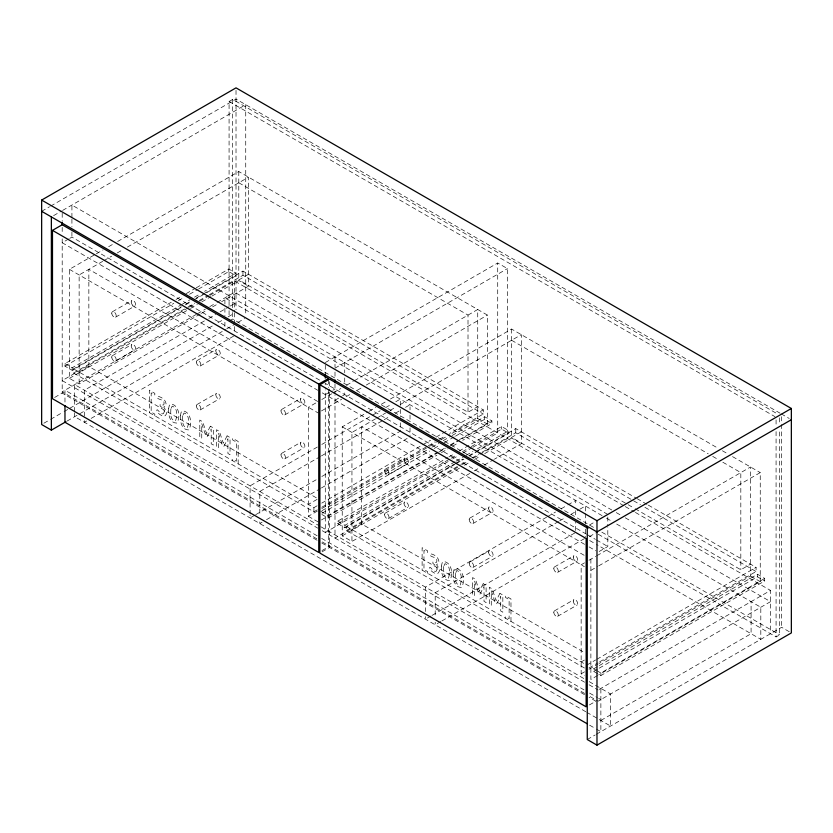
<?xml version="1.0" encoding="UTF-8"?>
<svg xmlns="http://www.w3.org/2000/svg" width="833" height="833" viewBox="0 0 833 833"><rect width="100%" height="100%" fill="white"/><g stroke="black" fill="none" stroke-linecap="round" stroke-linejoin="round"><path stroke-width="0.62" stroke-dasharray="4.17 3.12" d="M229.075 305.524L229.075 101.491L232.688 99.408L777.439 413.918M41.65 211.301L49.511 206.761M50.636 206.115L236.02 99.085L780.084 413.199M53.614 215.612L61.475 211.072M62.6 210.426L245.735 104.698L245.735 315.311M68.681 238.988L62.194 242.726L317.758 390.271M69.753 238.363L71.919 237.113L320.726 380.764M200.274 314.02L79.135 383.961L69.42 378.349L69.42 269.34L95.212 254.44M96.336 253.794L103.063 249.91M108.675 246.672L113.163 244.079M117.651 241.487L238.79 171.546L487.44 315.103L487.44 424.112L460.524 439.657M102.688 261.343L79.135 274.942L79.135 383.961M103.813 260.698L111.664 256.168M117.276 252.93L122.878 249.692M127.366 247.099L248.515 177.158L248.515 286.167L221.588 301.713M112.413 311.74L131.843 300.526M115.558 317.186L134.988 305.961M181.032 307.492L72.19 370.331L64.974 366.166L64.974 363.594L171.567 302.056M176.055 299.464L181.667 296.225M186.155 293.632L195.13 288.447M196.255 287.801L228.794 269.017L236.02 273.182L204.595 291.321M64.974 366.166L173.816 303.327M178.304 300.734L183.916 297.496M189.528 294.257L197.379 289.717M198.504 289.072L228.794 271.579L236.02 275.754L195.62 299.068M64.974 363.594L72.19 367.769L181.032 304.93M182.156 304.284L190.007 299.745M194.495 297.152L200.107 293.914M317.269 509.858L313.906 511.806L73.585 373.059L73.585 368.894L181.261 306.721M185.749 304.128L191.361 300.89M195.849 298.297L202.575 294.413M203.7 293.768L242.955 271.1L483.275 409.846L483.275 414.011L449.633 433.441M185.52 304.899L191.132 301.661M73.585 373.059L186.873 307.648M187.998 307.002L194.724 303.118M199.212 300.526L208.188 295.34M209.312 294.695L242.955 275.265L483.275 414.011M188.425 307.721L62.194 380.587L317.758 528.143M189.549 307.065L195.182 303.816M199.691 301.213L208.708 296.007M209.833 295.351L234.625 281.044L624.167 505.933M79.135 372.091L88.85 366.489L318.071 498.821L308.345 504.434M248.515 274.307L238.79 279.919L468.011 412.252L477.726 406.639M69.42 378.349L189.435 309.053M190.559 308.408L197.286 304.524M201.773 301.931L210.749 296.746M211.874 296.1L238.79 280.554L248.515 286.167M112.413 355.67L131.843 344.446M196.307 314.385L62.194 391.812L317.758 539.357M197.442 313.729L205.324 309.178M209.833 306.575L215.945 303.045M217.059 302.4L234.625 292.258L611.786 510.004M115.558 361.106L134.988 349.891M54.634 397.456L62.194 393.093L317.248 540.346M201.399 313.364L207.011 310.126M212.613 306.888L217.101 304.305M204.356 320.955L84.414 390.208L84.414 415.865M208.844 318.373L215.57 314.489M220.058 311.896L229.023 306.721M230.147 306.075L234.625 303.483M43.899 423.216L49.511 419.978M50.636 419.332L62.996 412.189M64.12 411.544L68.618 408.951M69.733 408.305L213.55 325.276M218.038 322.683L223.661 319.435M228.148 316.842L233.771 313.593M229.981 320.601L232.688 319.029L593.981 527.622M67.098 421.05L225.514 329.587M226.638 328.941L234.625 324.329M237.874 322.454L244.61 318.56M86.653 420.977L84.414 422.269L84.414 417.146M91.141 418.385L233.511 336.188M197.025 360.595L216.465 349.371M200.17 366.041L219.61 354.816M197.025 404.526L216.465 393.301M200.17 409.961L219.61 398.736M325.286 362.553L497.718 262.999L507.432 268.611L507.432 438.543L480.391 454.162M335.001 368.165L507.432 268.611M281.648 409.451L301.088 398.226M284.792 414.896L304.232 403.672M325.286 394.613L328.525 392.749M332.846 390.25L335.001 389.011M321.809 399.507L331.909 393.686M333.023 393.03L340.874 388.501M346.486 385.262L353.213 381.379M354.337 380.733L477.726 309.491L477.726 418.51L450.809 434.045M335.001 400.225L341.488 396.487M342.561 395.862L344.727 394.613L344.727 390.771M321.434 410.95L341.624 399.288M346.111 396.706L351.713 393.468M357.326 390.229L361.814 387.637M366.301 385.044L487.44 315.103M281.648 453.381L301.088 442.156M284.792 458.816L304.232 447.592M469.718 473.467L351.942 541.46L342.228 535.848L342.228 426.84L368.019 411.939M369.144 411.294L375.87 407.41M381.483 404.172L385.971 401.579M390.458 398.997L511.597 329.045L717.952 448.185M317.342 447.029L250.087 485.858L250.087 514.076M321.83 444.437L380.129 410.784M385.731 407.545L391.333 404.307M395.821 401.725L400.298 399.132L400.298 408.108M375.496 418.853L351.942 432.452L351.942 541.46M376.62 418.208L385.596 413.022M390.083 410.43L395.685 407.191M400.173 404.599L521.323 334.658L521.323 443.677L494.396 459.212M320.341 456.526L259.802 491.47L259.802 515.835M321.465 455.88L383.118 420.28M384.242 419.634L389.844 416.396M395.446 413.158L401.048 409.919M405.536 407.337L410.023 404.744L410.023 409.878M254.565 515.335L250.087 517.928L250.087 515.356M255.689 514.69L317.342 479.09M321.83 476.497L400.298 431.192L400.298 422.216M262.041 522.239L259.802 523.53L259.802 520.969M266.529 519.657L320.341 488.586M321.465 487.94L410.023 436.804M73.585 368.894L313.906 507.641L317.269 505.693M321.757 503.101L421.581 445.468M422.706 444.822L430.557 440.282M436.169 437.044L483.275 409.846M385.221 469.25L404.651 458.025M321.757 507.276L427.194 446.394M428.318 445.749L435.045 441.865M439.532 439.272L445.145 436.034M88.85 366.489L88.85 269.34L318.071 401.673L308.345 407.285L308.345 516.293L317.321 511.108M321.809 508.526L428.37 446.998M429.495 446.353L436.221 442.469M441.834 439.23L449.685 434.691M321.965 510.681L427.444 449.778M431.931 447.186L438.658 443.302M443.146 440.709L451.007 436.18M452.132 435.524L484.671 416.739L491.886 420.904L491.886 423.476L462.711 440.313M388.365 474.685L407.795 463.471M321.965 513.243L429.682 451.049M434.17 448.456L439.782 445.218M444.27 442.625L454.37 436.794M455.495 436.148L484.671 419.311L491.886 423.476M320.84 511.327L328.067 515.492L445.884 447.467M450.372 444.874L458.223 440.345M459.347 439.699L491.886 420.904M321.434 519.959L438.085 452.611M439.21 451.965L445.936 448.081M450.424 445.488L459.399 440.303M321.871 514.482L328.067 518.053L436.909 455.214M441.396 452.631L448.123 448.737M452.611 446.144L458.223 442.906M454.964 464.345L344.997 527.841L337.781 523.665L337.781 521.104L447.748 457.619M448.862 456.963L454.474 453.725M458.962 451.142L501.601 426.517L508.828 430.692L508.828 433.254L469.552 455.932M337.781 523.665L449.987 458.889M451.111 458.233L456.723 454.995M462.336 451.757L470.187 447.227M471.311 446.571L501.601 429.089L508.828 433.254M448.133 461.565L325.286 532.485L325.286 389.792M452.642 458.962L458.275 455.703M462.784 453.1L471.801 447.894M472.925 447.248L497.718 432.931L497.718 262.999M337.781 521.104L344.997 525.269L454.964 461.784M456.088 461.138L465.064 455.953M466.188 455.307L472.915 451.424M477.403 448.831L508.828 430.692M584.464 668.014L346.393 530.559L346.393 526.394L454.068 464.22M455.193 463.575L463.044 459.045M468.656 455.807L475.383 451.913M476.507 451.267L515.762 428.599L635.923 497.978M456.088 463.7L463.939 459.17M346.393 530.559L459.681 465.158M460.805 464.502L466.407 461.263M472.019 458.025L480.995 452.85M482.12 452.204L515.762 432.775L640.421 504.736M457.848 467.178L335.001 538.097L335.001 395.404M462.357 464.575L467.99 461.315M473.623 458.067L479.256 454.808M351.942 529.601L361.657 523.988L584.131 652.426M521.323 431.806L511.597 437.419L634.069 508.13M342.228 535.848L460.003 467.854M464.491 465.262L470.093 462.023M474.581 459.431L480.193 456.192M484.681 453.61L511.597 438.064L521.323 443.677M385.221 513.17L404.651 501.945M321.996 550.571L328.483 546.833L328.483 388.865M322.027 551.842L329.587 547.479L584.641 694.722M388.365 518.615L407.795 507.391M474.206 470.874L479.818 467.636M484.306 465.043L493.282 459.868M469.833 518.105L489.273 506.881M472.977 523.541L492.418 512.316M546.552 517.22L425.476 587.119L425.476 611.495M547.666 516.575L555.517 512.045M561.119 508.807L566.732 505.579M567.846 504.923L575.697 500.394L575.697 505.527M469.833 562.025L489.273 550.8M472.977 567.471L492.418 556.246M558.506 521.541L435.201 592.732L435.201 617.097M559.63 520.896L565.232 517.657M570.844 514.419L578.685 509.89M579.81 509.244L585.412 506.006L585.412 512.42M431.088 615.951L425.476 619.19L425.476 616.618M432.202 615.306L575.697 532.454L575.697 522.197M589.514 525.009L595.126 521.77M440.803 621.564L435.201 624.802L435.201 622.23M441.927 620.918L585.412 538.066M589.389 536.629L595.876 532.881M554.455 566.95L573.895 555.736M557.6 572.396L577.04 561.171M599.177 551.498L607.809 546.51L607.809 527.268M584.527 562.848L581.153 564.784L581.153 673.793L584.391 675.667M589.004 560.255L595.741 556.371M596.865 555.715L750.533 467.001L750.533 576.009L599.104 663.432M590.878 570.397L597.605 566.513M598.729 565.867L760.248 472.603L760.248 581.621L598.729 674.876M554.455 610.881L573.895 599.656M557.6 616.326L577.04 605.102M581.153 661.933L584.391 660.069M635.194 508.776L740.818 569.762L750.533 564.149M586.713 665.14L595.678 659.955M596.803 659.309L756.083 567.356L756.083 571.521L599.052 662.183M588.952 668.014L597.927 662.829M581.153 673.793L584.527 671.856M589.004 669.263L597.979 664.088M597.782 673.772L593.648 671.388L593.648 668.826L598.136 666.233M599.26 665.588L757.478 574.249L764.694 578.414L764.694 580.976L600.874 675.563L598.812 674.366M593.648 671.388L598.136 668.805M599.26 668.149L757.478 576.811L764.694 580.976M596.74 670.617L600.874 672.991L764.694 578.414M597.605 675.521L590.878 679.405L590.878 559.172M599.219 689.339L770.525 590.441L770.525 633.726M589.389 704.947L595.876 701.209L589.129 697.315M600.874 720.451L751.085 633.726L751.085 601.655M587.265 739.527L595.126 734.987M596.251 734.331L781.635 627.311L790.267 632.299M598.25 534.255L776.075 636.922L779.688 634.84L779.688 429.516M781.208 413.855L789.195 418.458M229.075 101.491L774.95 416.646M722.44 450.778L728.063 454.027M732.551 456.619L760.248 472.603M238.79 182.771L468.011 315.103L468.011 412.252M511.597 340.27L708.227 453.798M712.725 456.39L718.338 459.629M722.836 462.232L740.818 472.603L740.818 569.762M637.047 498.623L647.158 504.465M648.282 505.11L756.083 567.356M644.909 507.328L756.083 571.521M477.726 418.51L487.44 424.112M750.533 576.009L760.248 581.621M625.291 506.589L634.298 511.785M635.423 512.441L770.525 590.441M616.285 512.607L620.793 515.211M625.291 517.814L770.525 601.655L598.094 701.209L589.087 696.013M607.809 514.45L71.919 205.053L71.919 217.871M602.061 515.617L224.91 297.87L224.91 306.846M606.57 518.22L611.068 520.823M616.701 524.072L760.81 607.267L760.81 639.327L596.438 544.428M601.853 532.172L779.688 634.84M586.422 534.161L325.224 383.357L325.286 388.501M587.546 534.807L595.428 539.357M596.553 540.013L607.809 546.51M589.681 540.534L595.314 543.782M322.267 392.874L584.589 544.324M589.087 546.917L595.845 550.821M584.131 555.278L361.657 426.84L361.657 523.988M69.42 269.34L318.071 412.897M342.228 426.84L584.391 566.659M593.648 668.826L595.71 670.024M346.393 526.394L584.464 663.849M308.345 516.293L318.071 521.906M320.122 526.3L74.689 384.596L74.689 411.533M321.246 526.945L584.693 679.051M589.202 681.644L610.589 693.993L610.589 726.064L586.942 712.413M322.267 530.736L584.589 682.185M589.087 684.788L598.094 689.984M317.165 535.806L64.974 390.208L64.974 404.317M321.663 538.41L583.985 689.859M589.608 693.108L597.49 697.658M598.615 698.304L600.874 699.605M322.267 541.96L584.589 693.41M321.736 542.939L328.483 546.833M585.818 711.757L74.689 416.667L74.689 412.814M589.608 725.168L595.241 728.417M596.366 729.073L600.874 731.666L600.874 688.381M781.635 416.698L781.635 423.195M781.635 424.497L781.635 627.311M779.688 417.812L779.688 424.309M776.075 419.894L776.075 426.392M776.075 431.598L776.075 636.922M757.478 574.249L757.478 576.811M607.809 517.012L607.809 525.987M600.874 672.991L600.874 675.563M585.412 513.701L585.412 523.957M585.412 529.09L585.412 536.785M575.697 510.66L575.697 517.064M515.762 428.599L515.762 432.775M511.597 329.045L511.597 438.064M510.973 621.418L510.973 598.969L505.464 595.793L505.464 597.438L509.119 599.552L509.119 618.7L505.464 616.587L505.464 618.232M501.601 426.517L501.601 429.089M484.671 416.739L484.671 419.311M427.631 573.302L427.631 571.646L423.976 569.543L423.976 550.394L427.631 552.498L427.631 550.852L422.123 547.677L422.123 570.116M410.023 415.001L410.023 421.415M410.023 427.829L410.023 435.524M400.298 409.399L400.298 417.094M344.997 525.269L344.997 527.841M344.727 362.553L344.727 372.82M344.727 377.943L344.727 384.357M335.001 356.941L335.001 367.207M335.001 372.059L335.001 378.744M335.001 383.732L335.001 394.113M329.587 381.733L329.587 390.802M329.587 392.093L329.587 547.479M328.483 379.796L328.483 387.574M328.067 515.492L328.067 518.053M325.286 365.146L325.286 374.225M313.906 507.641L313.906 511.806M242.955 271.1L242.955 275.265M238.79 171.546L238.79 280.554M238.165 463.908L238.165 441.469L232.657 438.283L232.657 439.939L236.312 442.042L236.312 461.19L232.657 459.087L232.657 460.732M236.02 90.36L236.02 309.699M234.625 281.044L234.625 311.5M234.625 312.781L234.625 323.037M234.625 326.567L234.625 332.981M232.688 99.408L232.688 311.24M232.688 312.531L232.688 319.029M229.075 310.719L229.075 317.217M228.794 269.017L228.794 271.579M224.91 308.137L224.91 315.832M224.91 322.236L224.91 329.93M154.823 415.792L154.823 414.147L151.169 412.033L151.169 392.884L154.823 394.998L154.823 393.353L149.315 390.167L149.315 412.616M72.19 367.769L72.19 370.331M71.919 219.162L71.919 226.857M71.919 231.98L71.919 237.113M62.194 213.227L62.194 220.922M62.194 227.336L62.194 233.834M62.194 238.873L62.194 393.093M168.662 408.545C167.964 414.074 169.713 423.258 176.742 423.07C180.907 417.541 178.939 404.276 170.526 404.047L169.286 405.504L168.662 408.545M180.511 415.386C179.813 420.915 181.552 430.088 188.581 429.911C192.746 424.382 190.778 411.117 182.365 410.888L181.125 412.345L180.511 415.386M441.469 566.044C440.772 571.573 442.521 580.757 449.549 580.58C453.714 575.051 451.746 561.786 443.333 561.557L442.094 563.004L441.469 566.044M453.319 572.885C452.621 578.414 454.36 587.598 461.388 587.411C465.553 581.892 463.585 568.616 455.172 568.387L453.933 569.845L453.319 572.885M170.859 408.951C170.765 412.845 169.828 420.009 175.076 420.967L175.586 420.696C177.106 416.354 177.929 407.67 172.181 406.16L170.859 408.951M182.698 415.792C182.614 419.686 181.667 426.85 186.925 427.808L187.425 427.537C188.956 423.185 189.768 414.511 184.031 412.991L182.698 415.792M443.666 566.461C443.572 570.345 442.635 577.508 447.883 578.477L448.393 578.206C449.914 573.854 450.736 565.18 444.989 563.66L443.666 566.461M455.505 573.302C455.422 577.186 454.474 584.35 459.733 585.318L460.233 585.037C461.763 580.695 462.575 572.021 456.838 570.501L455.505 573.302M164.33 411.512L163.455 413.668C160.321 415.594 156.125 405.556 156.896 411.773C158.801 414.074 164.788 418.989 166.392 413.98C168.443 411.294 161.862 406.556 164.372 406.775L165.954 405.661C167.027 400.715 161.81 396.695 157.322 396.269C156.063 400.652 165.351 398.32 163.976 404.088A2.895 1.666 60 0 1 163.133 405.088L160.113 404.078L160.113 405.994L163.383 408.493L164.33 411.512M437.138 569.012L436.263 571.178C433.129 573.094 428.933 563.056 429.703 569.272C431.609 571.584 437.596 576.488 439.199 571.48C441.251 568.793 434.67 564.056 437.179 564.285L438.762 563.16C439.834 558.214 434.618 554.205 430.13 553.768C428.87 558.152 438.158 555.83 436.784 561.588A2.895 1.666 60 0 1 435.94 562.587L432.921 561.577L432.921 563.493L436.19 565.992L437.138 569.012M210.385 426.204L206.584 433.556L202.638 421.727L199.785 420.082L199.785 437.231L201.742 438.366L201.742 423.581L205.824 435.992L207.094 436.731L211.207 429.047L211.207 443.822L213.3 445.041L213.3 427.881L210.385 426.204M227.107 435.857L223.306 443.208L219.36 431.379L216.497 429.734L216.497 446.884L218.465 448.019L218.465 433.233L222.536 445.645L223.817 446.384L227.919 438.699L227.919 453.485L230.023 454.693L230.023 437.533L227.107 435.857M483.192 583.704L479.392 591.055L475.445 579.237L472.592 577.581L472.592 594.741L474.55 595.866L474.55 581.09L478.631 593.502L479.902 594.231L484.015 586.547L484.015 601.332L486.108 602.54L486.108 585.391L483.192 583.704M499.915 593.356L496.114 600.718L492.168 588.889L489.304 587.234L489.304 604.394L491.272 605.518L491.272 590.743L495.343 603.154L496.624 603.883L500.727 596.199L500.727 610.985L502.83 612.193L502.83 595.043L499.915 593.356M553.81 568.398A3.145 1.812 60 0 0 557.142 572.542A3.145 1.812 60 0 0 557.142 568.096A3.145 1.812 60 0 0 553.81 568.398M573.239 557.173A3.145 1.812 60 0 0 576.571 561.317A3.145 1.812 60 0 0 576.571 556.871A3.145 1.812 60 0 0 573.239 557.173M553.81 612.317A3.145 1.812 60 0 0 557.142 616.462A3.145 1.812 60 0 0 557.142 612.016A3.145 1.812 60 0 0 553.81 612.317M573.239 601.093A3.145 1.812 60 0 0 576.571 605.237A3.145 1.812 60 0 0 576.571 600.801A3.145 1.812 60 0 0 573.239 601.093M469.187 519.542A3.145 1.812 60 0 0 472.519 523.686A3.145 1.812 60 0 0 472.519 519.24A3.145 1.812 60 0 0 469.187 519.542M488.627 508.317A3.145 1.812 60 0 0 491.959 512.462A3.145 1.812 60 0 0 491.959 508.015A3.145 1.812 60 0 0 488.627 508.317M469.187 563.462A3.145 1.812 60 0 0 472.519 567.606A3.145 1.812 60 0 0 472.519 563.17A3.145 1.812 60 0 0 469.187 563.462M488.627 552.237A3.145 1.812 60 0 0 491.959 556.392A3.145 1.812 60 0 0 491.959 551.946A3.145 1.812 60 0 0 488.627 552.237M384.565 470.687A3.145 1.812 60 0 0 387.897 474.831A3.145 1.812 60 0 0 387.897 470.385A3.145 1.812 60 0 0 384.565 470.687M404.005 459.462A3.145 1.812 60 0 0 407.337 463.606A3.145 1.812 60 0 0 407.337 459.16A3.145 1.812 60 0 0 404.005 459.462M384.565 514.607A3.145 1.812 60 0 0 387.897 518.751A3.145 1.812 60 0 0 387.897 514.315A3.145 1.812 60 0 0 384.565 514.607M404.005 503.392A3.145 1.812 60 0 0 407.337 507.536A3.145 1.812 60 0 0 407.337 503.09A3.145 1.812 60 0 0 404.005 503.392M281.002 410.888A3.145 1.812 60 0 0 284.334 415.032A3.145 1.812 60 0 0 284.334 410.596A3.145 1.812 60 0 0 281.002 410.888M300.432 399.663A3.145 1.812 60 0 0 303.764 403.807A3.145 1.812 60 0 0 303.764 399.371A3.145 1.812 60 0 0 300.432 399.663M281.002 454.818A3.145 1.812 60 0 0 284.334 458.962A3.145 1.812 60 0 0 284.334 454.516A3.145 1.812 60 0 0 281.002 454.818M300.432 443.593A3.145 1.812 60 0 0 303.764 447.738A3.145 1.812 60 0 0 303.764 443.291A3.145 1.812 60 0 0 300.432 443.593M196.38 362.032A3.145 1.812 60 0 0 199.712 366.176A3.145 1.812 60 0 0 199.712 361.741A3.145 1.812 60 0 0 196.38 362.032M215.82 350.818A3.145 1.812 60 0 0 219.152 354.962A3.145 1.812 60 0 0 219.152 350.516A3.145 1.812 60 0 0 215.82 350.818M196.38 405.963A3.145 1.812 60 0 0 199.712 410.107A3.145 1.812 60 0 0 199.712 405.661A3.145 1.812 60 0 0 196.38 405.963M215.82 394.738A3.145 1.812 60 0 0 219.152 398.882A3.145 1.812 60 0 0 219.152 394.436A3.145 1.812 60 0 0 215.82 394.738M111.757 313.177A3.145 1.812 60 0 0 115.089 317.321A3.145 1.812 60 0 0 115.089 312.885A3.145 1.812 60 0 0 111.757 313.177M131.197 301.962A3.145 1.812 60 0 0 134.529 306.107A3.145 1.812 60 0 0 134.529 301.661A3.145 1.812 60 0 0 131.197 301.962M111.757 357.107A3.145 1.812 60 0 0 115.089 361.251A3.145 1.812 60 0 0 115.089 356.805A3.145 1.812 60 0 0 111.757 357.107M131.197 345.882A3.145 1.812 60 0 0 134.529 350.027A3.145 1.812 60 0 0 134.529 345.591A3.145 1.812 60 0 0 131.197 345.882"/><path stroke-width="1.25" d="M65.974 421.696L51.365 430.13L41.65 424.518L41.65 200.076L236.02 87.861L791.35 408.482L791.35 632.924L596.98 745.139L587.265 739.527L587.265 526.31M52.479 230.377L62.194 224.764L328.483 378.505L318.758 384.117L52.479 230.377L52.479 398.705L318.758 552.446L318.758 384.117M319.872 384.752L586.151 538.493L586.151 706.821L319.872 553.081L319.872 384.752L329.587 379.15L588.004 528.341M41.65 200.076L596.98 520.698L791.35 408.482M791.35 419.707L596.98 531.923L41.65 211.301M587.359 723.867L64.974 422.269L64.974 405.598M596.98 520.698L596.98 745.139M335.001 379.838L335.001 382.43M325.286 374.225L325.286 378.12M62.194 222.203L62.194 224.764M51.365 216.913L51.365 430.13"/></g></svg>
